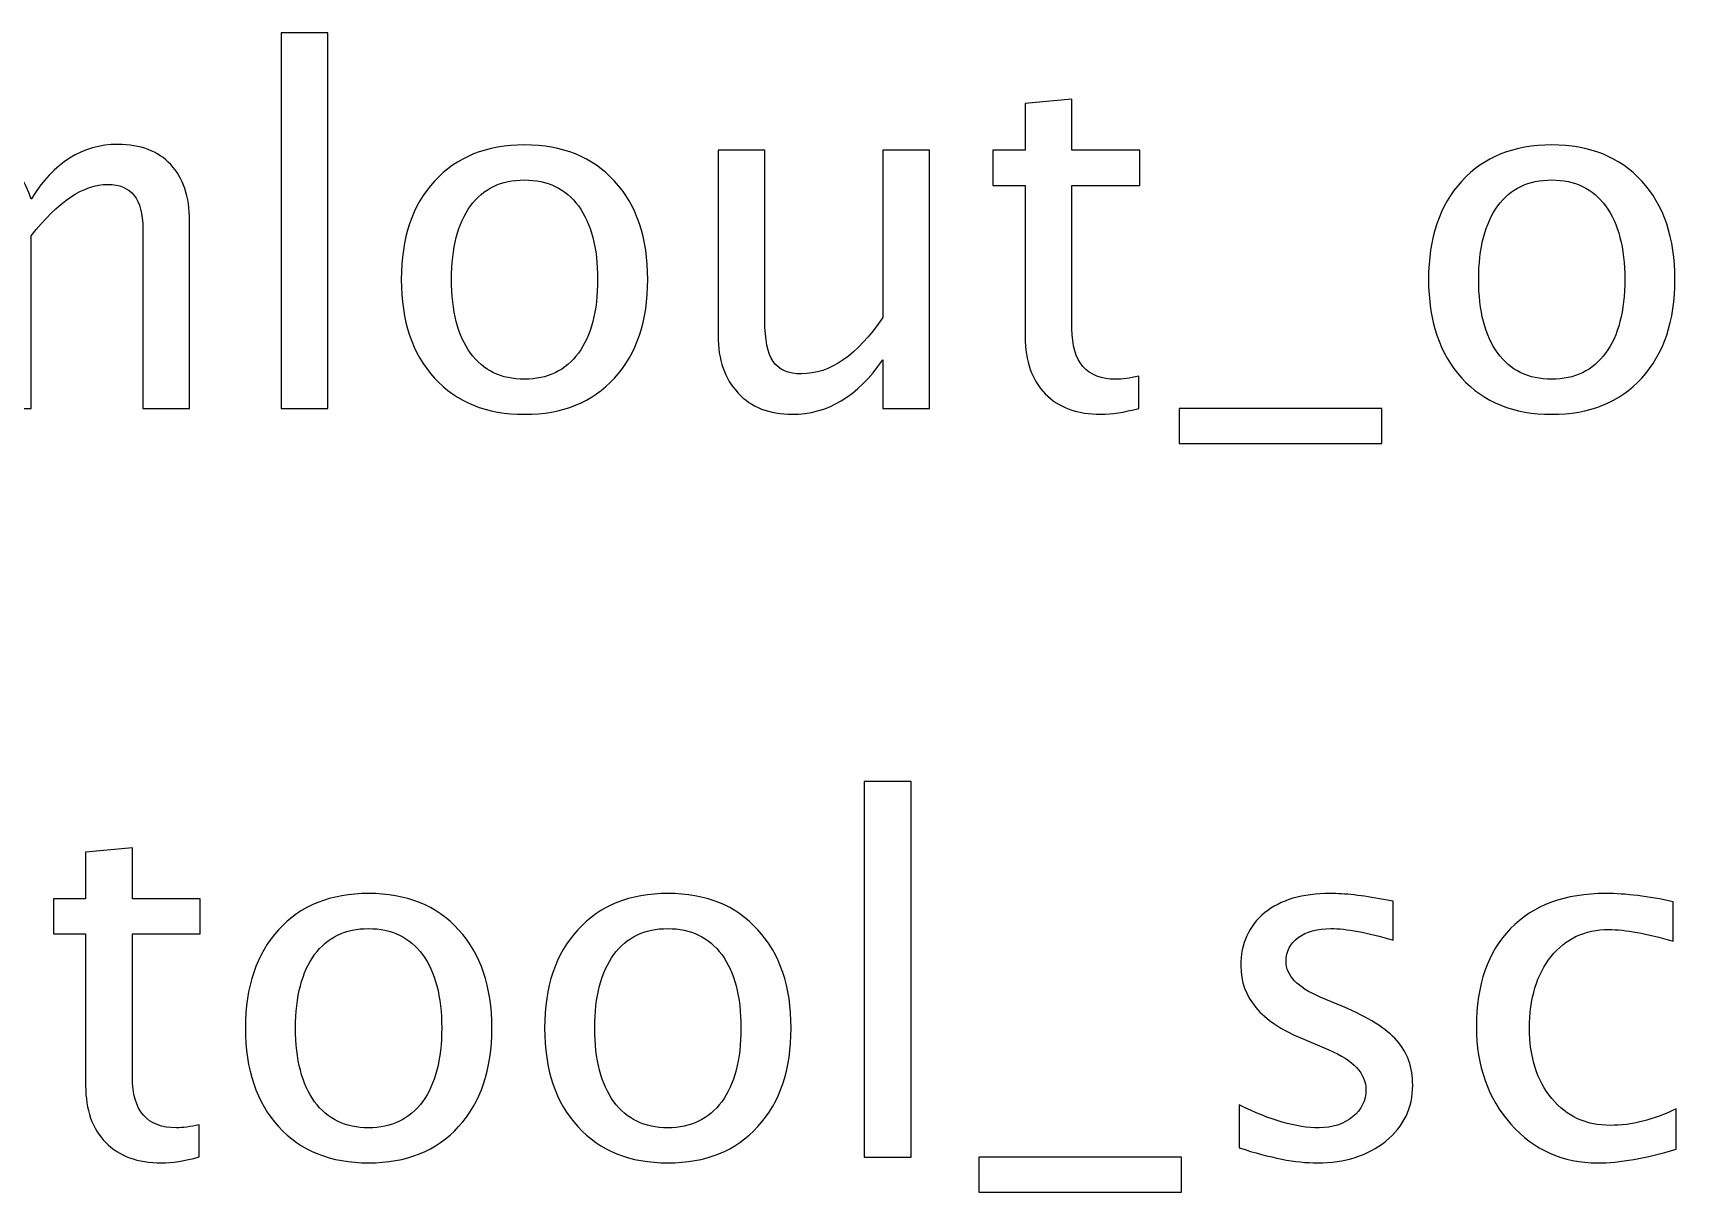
# Model space of a CAD drawing. Header units: centimetres. Extents: x -50 to 50, y -51 to 59.
# Drawn here: x -26.17 to -17.24, y 52.41 to 58.71 of the extents above; entities that cross this region are included whole.
import ezdxf

# ---------------------------------------------------------------- set-up
doc = ezdxf.new("R2010")
doc.units = ezdxf.units.CM
doc.header["$MEASUREMENT"] = 0
doc.layers.add('Layer 1', color=7, linetype='Continuous')

msp = doc.modelspace()

# ---------------------------------------------------------------- linework, layer by layer
at = {"layer": 'Layer 1'}
for points, knots in [([(-24.81916, 56.67044), (-24.81916, 56.67044), (-24.81916, 58.71037), (-24.81916, 58.71037), (-24.81916, 58.71037), (-24.81916, 58.71037), (-24.56516, 58.71037), (-24.56516, 58.71037), (-24.56516, 58.71037), (-24.56516, 58.71037), (-24.56516, 56.67044), (-24.56516, 56.67044), (-24.56516, 56.67044), (-24.56516, 56.67044), (-24.81916, 56.67044), (-24.81916, 56.67044)], [0, 0, 0, 0, 0.2, 0.2, 0.2, 0.2, 0.4, 0.4, 0.4, 0.4, 0.6, 0.6, 0.6, 0.6, 1, 1, 1, 1]), ([(-20.15986, 56.67088), (-20.23835, 56.64927), (-20.3067, 56.63869), (-20.36447, 56.63869), (-20.36447, 56.63869), (-20.49412, 56.63869), (-20.5951, 56.67573), (-20.66742, 56.74981), (-20.66742, 56.74981), (-20.74018, 56.8239), (-20.77634, 56.92664), (-20.77634, 57.0585), (-20.77634, 57.0585), (-20.77634, 57.0585), (-20.77634, 57.88223), (-20.77634, 57.88223), (-20.77634, 57.88223), (-20.77634, 57.88223), (-20.95184, 57.88223), (-20.95184, 57.88223), (-20.95184, 57.88223), (-20.95184, 57.88223), (-20.95184, 58.07273), (-20.95184, 58.07273), (-20.95184, 58.07273), (-20.95184, 58.07273), (-20.77634, 58.07273), (-20.77634, 58.07273), (-20.77634, 58.07273), (-20.77634, 58.07273), (-20.77634, 58.32629), (-20.77634, 58.32629), (-20.77634, 58.32629), (-20.77634, 58.32629), (-20.52234, 58.35054), (-20.52234, 58.35054), (-20.52234, 58.35054), (-20.52234, 58.35054), (-20.52234, 58.07273), (-20.52234, 58.07273), (-20.52234, 58.07273), (-20.52234, 58.07273), (-20.15457, 58.07273), (-20.15457, 58.07273), (-20.15457, 58.07273), (-20.15457, 58.07273), (-20.15457, 57.88223), (-20.15457, 57.88223), (-20.15457, 57.88223), (-20.15457, 57.88223), (-20.52234, 57.88223), (-20.52234, 57.88223), (-20.52234, 57.88223), (-20.52234, 57.88223), (-20.52234, 57.10436), (-20.52234, 57.10436), (-20.52234, 57.10436), (-20.52234, 56.92091), (-20.44252, 56.82919), (-20.28333, 56.82919), (-20.28333, 56.82919), (-20.24938, 56.82919), (-20.20837, 56.83492), (-20.15986, 56.84595), (-20.15986, 56.84595), (-20.15986, 56.84595), (-20.15986, 56.67088), (-20.15986, 56.67088)], [0, 0, 0, 0, 0.0555556, 0.0555556, 0.0555556, 0.0555556, 0.1111111, 0.1111111, 0.1111111, 0.1111111, 0.1666667, 0.1666667, 0.1666667, 0.1666667, 0.2222222, 0.2222222, 0.2222222, 0.2222222, 0.2777778, 0.2777778, 0.2777778, 0.2777778, 0.3333333, 0.3333333, 0.3333333, 0.3333333, 0.3888889, 0.3888889, 0.3888889, 0.3888889, 0.4444444, 0.4444444, 0.4444444, 0.4444444, 0.5, 0.5, 0.5, 0.5, 0.5555556, 0.5555556, 0.5555556, 0.5555556, 0.6111111, 0.6111111, 0.6111111, 0.6111111, 0.6666667, 0.6666667, 0.6666667, 0.6666667, 0.7222222, 0.7222222, 0.7222222, 0.7222222, 0.7777778, 0.7777778, 0.7777778, 0.7777778, 0.8333333, 0.8333333, 0.8333333, 0.8333333, 0.8888889, 0.8888889, 0.8888889, 0.8888889, 1, 1, 1, 1]), ([(-27.28948, 56.67044), (-27.28948, 56.67044), (-27.28948, 58.07273), (-27.28948, 58.07273), (-27.28948, 58.07273), (-27.28948, 58.07273), (-27.03548, 58.07273), (-27.03548, 58.07273), (-27.03548, 58.07273), (-27.03548, 58.07273), (-27.03548, 57.80771), (-27.03548, 57.80771), (-27.03548, 57.80771), (-26.91157, 58.00394), (-26.75282, 58.10183), (-26.55835, 58.10183), (-26.55835, 58.10183), (-26.37094, 58.10183), (-26.2435, 58.00394), (-26.17559, 57.80771), (-26.17559, 57.80771), (-26.0552, 58.0057), (-25.89821, 58.10448), (-25.70551, 58.10448), (-25.70551, 58.10448), (-25.58248, 58.10448), (-25.48679, 58.06832), (-25.41844, 57.99556), (-25.41844, 57.99556), (-25.35009, 57.9228), (-25.31569, 57.82094), (-25.31569, 57.68997), (-25.31569, 57.68997), (-25.31569, 57.68997), (-25.31569, 56.67044), (-25.31569, 56.67044), (-25.31569, 56.67044), (-25.31569, 56.67044), (-25.56969, 56.67044), (-25.56969, 56.67044), (-25.56969, 56.67044), (-25.56969, 56.67044), (-25.56969, 57.64807), (-25.56969, 57.64807), (-25.56969, 57.64807), (-25.56969, 57.80771), (-25.63319, 57.88752), (-25.76019, 57.88752), (-25.76019, 57.88752), (-25.89204, 57.88752), (-26.03051, 57.79448), (-26.17559, 57.60795), (-26.17559, 57.60795), (-26.17559, 57.60795), (-26.17559, 56.67044), (-26.17559, 56.67044), (-26.17559, 56.67044), (-26.17559, 56.67044), (-26.42959, 56.67044), (-26.42959, 56.67044), (-26.42959, 56.67044), (-26.42959, 56.67044), (-26.42959, 57.64896), (-26.42959, 57.64896), (-26.42959, 57.64896), (-26.42959, 57.80991), (-26.49397, 57.89017), (-26.62317, 57.89017), (-26.62317, 57.89017), (-26.75149, 57.89017), (-26.88908, 57.79668), (-27.03548, 57.60927), (-27.03548, 57.60927), (-27.03548, 57.60927), (-27.03548, 56.67044), (-27.03548, 56.67044), (-27.03548, 56.67044), (-27.03548, 56.67044), (-27.28948, 56.67044), (-27.28948, 56.67044)], [0, 0, 0, 0, 0.047619, 0.047619, 0.047619, 0.047619, 0.0952381, 0.0952381, 0.0952381, 0.0952381, 0.1428571, 0.1428571, 0.1428571, 0.1428571, 0.1904762, 0.1904762, 0.1904762, 0.1904762, 0.2380952, 0.2380952, 0.2380952, 0.2380952, 0.2857143, 0.2857143, 0.2857143, 0.2857143, 0.3333333, 0.3333333, 0.3333333, 0.3333333, 0.3809524, 0.3809524, 0.3809524, 0.3809524, 0.4285714, 0.4285714, 0.4285714, 0.4285714, 0.4761905, 0.4761905, 0.4761905, 0.4761905, 0.5238095, 0.5238095, 0.5238095, 0.5238095, 0.5714286, 0.5714286, 0.5714286, 0.5714286, 0.6190476, 0.6190476, 0.6190476, 0.6190476, 0.6666667, 0.6666667, 0.6666667, 0.6666667, 0.7142857, 0.7142857, 0.7142857, 0.7142857, 0.7619048, 0.7619048, 0.7619048, 0.7619048, 0.8095238, 0.8095238, 0.8095238, 0.8095238, 0.8571429, 0.8571429, 0.8571429, 0.8571429, 0.9047619, 0.9047619, 0.9047619, 0.9047619, 1, 1, 1, 1]), ([(-23.49625, 56.63869), (-23.70218, 56.63869), (-23.86534, 56.70439), (-23.98529, 56.8358), (-23.98529, 56.8358), (-24.10567, 56.96721), (-24.16565, 57.14581), (-24.16565, 57.37114), (-24.16565, 57.37114), (-24.16565, 57.59604), (-24.10567, 57.77419), (-23.98529, 57.90516), (-23.98529, 57.90516), (-23.86534, 58.03613), (-23.70218, 58.10183), (-23.49625, 58.10183), (-23.49625, 58.10183), (-23.29032, 58.10183), (-23.12716, 58.03613), (-23.00721, 57.90516), (-23.00721, 57.90516), (-22.88683, 57.77419), (-22.82686, 57.59604), (-22.82686, 57.37114), (-22.82686, 57.37114), (-22.82686, 57.14581), (-22.88683, 56.96721), (-23.00721, 56.8358), (-23.00721, 56.8358), (-23.12716, 56.70439), (-23.29032, 56.63869), (-23.49625, 56.63869)], [0, 0, 0, 0, 0.1111111, 0.1111111, 0.1111111, 0.1111111, 0.2222222, 0.2222222, 0.2222222, 0.2222222, 0.3333333, 0.3333333, 0.3333333, 0.3333333, 0.4444444, 0.4444444, 0.4444444, 0.4444444, 0.5555556, 0.5555556, 0.5555556, 0.5555556, 0.6666667, 0.6666667, 0.6666667, 0.6666667, 0.7777778, 0.7777778, 0.7777778, 0.7777778, 1, 1, 1, 1]), ([(-21.55068, 56.67044), (-21.55068, 56.67044), (-21.55068, 56.93414), (-21.55068, 56.93414), (-21.55068, 56.93414), (-21.68606, 56.73703), (-21.85055, 56.63869), (-22.04369, 56.63869), (-22.04369, 56.63869), (-22.16628, 56.63869), (-22.26374, 56.67705), (-22.33606, 56.75422), (-22.33606, 56.75422), (-22.40882, 56.83139), (-22.44498, 56.93502), (-22.44498, 57.06599), (-22.44498, 57.06599), (-22.44498, 57.06599), (-22.44498, 58.07273), (-22.44498, 58.07273), (-22.44498, 58.07273), (-22.44498, 58.07273), (-22.19098, 58.07273), (-22.19098, 58.07273), (-22.19098, 58.07273), (-22.19098, 58.07273), (-22.19098, 57.14889), (-22.19098, 57.14889), (-22.19098, 57.14889), (-22.19098, 57.0435), (-22.17554, 56.96898), (-22.14511, 56.92488), (-22.14511, 56.92488), (-22.11425, 56.88034), (-22.06309, 56.85829), (-21.99122, 56.85829), (-21.99122, 56.85829), (-21.83599, 56.85829), (-21.68871, 56.96016), (-21.55068, 57.16433), (-21.55068, 57.16433), (-21.55068, 57.16433), (-21.55068, 58.07273), (-21.55068, 58.07273), (-21.55068, 58.07273), (-21.55068, 58.07273), (-21.29669, 58.07273), (-21.29669, 58.07273), (-21.29669, 58.07273), (-21.29669, 58.07273), (-21.29669, 56.67044), (-21.29669, 56.67044), (-21.29669, 56.67044), (-21.29669, 56.67044), (-21.55068, 56.67044), (-21.55068, 56.67044)], [0, 0, 0, 0, 0.0666667, 0.0666667, 0.0666667, 0.0666667, 0.1333333, 0.1333333, 0.1333333, 0.1333333, 0.2, 0.2, 0.2, 0.2, 0.2666667, 0.2666667, 0.2666667, 0.2666667, 0.3333333, 0.3333333, 0.3333333, 0.3333333, 0.4, 0.4, 0.4, 0.4, 0.4666667, 0.4666667, 0.4666667, 0.4666667, 0.5333333, 0.5333333, 0.5333333, 0.5333333, 0.6, 0.6, 0.6, 0.6, 0.6666667, 0.6666667, 0.6666667, 0.6666667, 0.7333333, 0.7333333, 0.7333333, 0.7333333, 0.8, 0.8, 0.8, 0.8, 0.8666667, 0.8666667, 0.8666667, 0.8666667, 1, 1, 1, 1]), ([(-17.9162, 56.63869), (-18.12213, 56.63869), (-18.28529, 56.70439), (-18.40524, 56.8358), (-18.40524, 56.8358), (-18.52562, 56.96721), (-18.5856, 57.14581), (-18.5856, 57.37114), (-18.5856, 57.37114), (-18.5856, 57.59604), (-18.52562, 57.77419), (-18.40524, 57.90516), (-18.40524, 57.90516), (-18.28529, 58.03613), (-18.12213, 58.10183), (-17.9162, 58.10183), (-17.9162, 58.10183), (-17.71027, 58.10183), (-17.54711, 58.03613), (-17.42716, 57.90516), (-17.42716, 57.90516), (-17.30678, 57.77419), (-17.24681, 57.59604), (-17.24681, 57.37114), (-17.24681, 57.37114), (-17.24681, 57.14581), (-17.30678, 56.96721), (-17.42716, 56.8358), (-17.42716, 56.8358), (-17.54711, 56.70439), (-17.71027, 56.63869), (-17.9162, 56.63869)], [0, 0, 0, 0, 0.1111111, 0.1111111, 0.1111111, 0.1111111, 0.2222222, 0.2222222, 0.2222222, 0.2222222, 0.3333333, 0.3333333, 0.3333333, 0.3333333, 0.4444444, 0.4444444, 0.4444444, 0.4444444, 0.5555556, 0.5555556, 0.5555556, 0.5555556, 0.6666667, 0.6666667, 0.6666667, 0.6666667, 0.7777778, 0.7777778, 0.7777778, 0.7777778, 1, 1, 1, 1]), ([(-23.49669, 56.82919), (-23.37101, 56.82919), (-23.27312, 56.87637), (-23.20345, 56.97118), (-23.20345, 56.97118), (-23.13421, 57.06555), (-23.09938, 57.19917), (-23.09938, 57.37114), (-23.09938, 57.37114), (-23.09938, 57.54268), (-23.13421, 57.67586), (-23.20345, 57.77022), (-23.20345, 57.77022), (-23.27312, 57.86415), (-23.37101, 57.91133), (-23.49669, 57.91133), (-23.49669, 57.91133), (-23.62281, 57.91133), (-23.7207, 57.86415), (-23.7895, 57.77022), (-23.7895, 57.77022), (-23.85873, 57.67586), (-23.89312, 57.54268), (-23.89312, 57.37114), (-23.89312, 57.37114), (-23.89312, 57.19917), (-23.85873, 57.06555), (-23.7895, 56.97118), (-23.7895, 56.97118), (-23.7207, 56.87637), (-23.62281, 56.82919), (-23.49669, 56.82919)], [0, 0, 0, 0, 0.1111111, 0.1111111, 0.1111111, 0.1111111, 0.2222222, 0.2222222, 0.2222222, 0.2222222, 0.3333333, 0.3333333, 0.3333333, 0.3333333, 0.4444444, 0.4444444, 0.4444444, 0.4444444, 0.5555556, 0.5555556, 0.5555556, 0.5555556, 0.6666667, 0.6666667, 0.6666667, 0.6666667, 0.7777778, 0.7777778, 0.7777778, 0.7777778, 1, 1, 1, 1]), ([(-17.91664, 56.82919), (-17.79096, 56.82919), (-17.69307, 56.87637), (-17.6234, 56.97118), (-17.6234, 56.97118), (-17.55416, 57.06555), (-17.51933, 57.19917), (-17.51933, 57.37114), (-17.51933, 57.37114), (-17.51933, 57.54268), (-17.55416, 57.67586), (-17.6234, 57.77022), (-17.6234, 57.77022), (-17.69307, 57.86415), (-17.79096, 57.91133), (-17.91664, 57.91133), (-17.91664, 57.91133), (-18.04276, 57.91133), (-18.14065, 57.86415), (-18.20945, 57.77022), (-18.20945, 57.77022), (-18.27868, 57.67586), (-18.31307, 57.54268), (-18.31307, 57.37114), (-18.31307, 57.37114), (-18.31307, 57.19917), (-18.27868, 57.06555), (-18.20945, 56.97118), (-18.20945, 56.97118), (-18.14065, 56.87637), (-18.04276, 56.82919), (-17.91664, 56.82919)], [0, 0, 0, 0, 0.1111111, 0.1111111, 0.1111111, 0.1111111, 0.2222222, 0.2222222, 0.2222222, 0.2222222, 0.3333333, 0.3333333, 0.3333333, 0.3333333, 0.4444444, 0.4444444, 0.4444444, 0.4444444, 0.5555556, 0.5555556, 0.5555556, 0.5555556, 0.6666667, 0.6666667, 0.6666667, 0.6666667, 0.7777778, 0.7777778, 0.7777778, 0.7777778, 1, 1, 1, 1]), ([(-19.94026, 56.47994), (-19.94026, 56.47994), (-19.94026, 56.67044), (-19.94026, 56.67044), (-19.94026, 56.67044), (-19.94026, 56.67044), (-18.83959, 56.67044), (-18.83959, 56.67044), (-18.83959, 56.67044), (-18.83959, 56.67044), (-18.83959, 56.47994), (-18.83959, 56.47994), (-18.83959, 56.47994), (-18.83959, 56.47994), (-19.94026, 56.47994), (-19.94026, 56.47994)], [0, 0, 0, 0, 0.2, 0.2, 0.2, 0.2, 0.4, 0.4, 0.4, 0.4, 0.6, 0.6, 0.6, 0.6, 1, 1, 1, 1]), ([(-21.65057, 52.60468), (-21.65057, 52.60468), (-21.65057, 54.64461), (-21.65057, 54.64461), (-21.65057, 54.64461), (-21.65057, 54.64461), (-21.39657, 54.64461), (-21.39657, 54.64461), (-21.39657, 54.64461), (-21.39657, 54.64461), (-21.39657, 52.60468), (-21.39657, 52.60468), (-21.39657, 52.60468), (-21.39657, 52.60468), (-21.65057, 52.60468), (-21.65057, 52.60468)], [0, 0, 0, 0, 0.2, 0.2, 0.2, 0.2, 0.4, 0.4, 0.4, 0.4, 0.6, 0.6, 0.6, 0.6, 1, 1, 1, 1]), ([(-25.26389, 52.60512), (-25.34238, 52.58351), (-25.41073, 52.57293), (-25.4685, 52.57293), (-25.4685, 52.57293), (-25.59815, 52.57293), (-25.69913, 52.60997), (-25.77145, 52.68405), (-25.77145, 52.68405), (-25.84421, 52.75814), (-25.88037, 52.86088), (-25.88037, 52.99274), (-25.88037, 52.99274), (-25.88037, 52.99274), (-25.88037, 53.81647), (-25.88037, 53.81647), (-25.88037, 53.81647), (-25.88037, 53.81647), (-26.05587, 53.81647), (-26.05587, 53.81647), (-26.05587, 53.81647), (-26.05587, 53.81647), (-26.05587, 54.00697), (-26.05587, 54.00697), (-26.05587, 54.00697), (-26.05587, 54.00697), (-25.88037, 54.00697), (-25.88037, 54.00697), (-25.88037, 54.00697), (-25.88037, 54.00697), (-25.88037, 54.26053), (-25.88037, 54.26053), (-25.88037, 54.26053), (-25.88037, 54.26053), (-25.62637, 54.28478), (-25.62637, 54.28478), (-25.62637, 54.28478), (-25.62637, 54.28478), (-25.62637, 54.00697), (-25.62637, 54.00697), (-25.62637, 54.00697), (-25.62637, 54.00697), (-25.2586, 54.00697), (-25.2586, 54.00697), (-25.2586, 54.00697), (-25.2586, 54.00697), (-25.2586, 53.81647), (-25.2586, 53.81647), (-25.2586, 53.81647), (-25.2586, 53.81647), (-25.62637, 53.81647), (-25.62637, 53.81647), (-25.62637, 53.81647), (-25.62637, 53.81647), (-25.62637, 53.0386), (-25.62637, 53.0386), (-25.62637, 53.0386), (-25.62637, 52.85515), (-25.54655, 52.76343), (-25.38736, 52.76343), (-25.38736, 52.76343), (-25.35341, 52.76343), (-25.3124, 52.76916), (-25.26389, 52.78019), (-25.26389, 52.78019), (-25.26389, 52.78019), (-25.26389, 52.60512), (-25.26389, 52.60512)], [0, 0, 0, 0, 0.0555556, 0.0555556, 0.0555556, 0.0555556, 0.1111111, 0.1111111, 0.1111111, 0.1111111, 0.1666667, 0.1666667, 0.1666667, 0.1666667, 0.2222222, 0.2222222, 0.2222222, 0.2222222, 0.2777778, 0.2777778, 0.2777778, 0.2777778, 0.3333333, 0.3333333, 0.3333333, 0.3333333, 0.3888889, 0.3888889, 0.3888889, 0.3888889, 0.4444444, 0.4444444, 0.4444444, 0.4444444, 0.5, 0.5, 0.5, 0.5, 0.5555556, 0.5555556, 0.5555556, 0.5555556, 0.6111111, 0.6111111, 0.6111111, 0.6111111, 0.6666667, 0.6666667, 0.6666667, 0.6666667, 0.7222222, 0.7222222, 0.7222222, 0.7222222, 0.7777778, 0.7777778, 0.7777778, 0.7777778, 0.8333333, 0.8333333, 0.8333333, 0.8333333, 0.8888889, 0.8888889, 0.8888889, 0.8888889, 1, 1, 1, 1]), ([(-24.34314, 52.57293), (-24.54907, 52.57293), (-24.71223, 52.63863), (-24.83218, 52.77004), (-24.83218, 52.77004), (-24.95256, 52.90145), (-25.01254, 53.08005), (-25.01254, 53.30538), (-25.01254, 53.30538), (-25.01254, 53.53028), (-24.95256, 53.70843), (-24.83218, 53.8394), (-24.83218, 53.8394), (-24.71223, 53.97037), (-24.54907, 54.03607), (-24.34314, 54.03607), (-24.34314, 54.03607), (-24.13721, 54.03607), (-23.97405, 53.97037), (-23.8541, 53.8394), (-23.8541, 53.8394), (-23.73372, 53.70843), (-23.67375, 53.53028), (-23.67375, 53.30538), (-23.67375, 53.30538), (-23.67375, 53.08005), (-23.73372, 52.90145), (-23.8541, 52.77004), (-23.8541, 52.77004), (-23.97405, 52.63863), (-24.13721, 52.57293), (-24.34314, 52.57293)], [0, 0, 0, 0, 0.1111111, 0.1111111, 0.1111111, 0.1111111, 0.2222222, 0.2222222, 0.2222222, 0.2222222, 0.3333333, 0.3333333, 0.3333333, 0.3333333, 0.4444444, 0.4444444, 0.4444444, 0.4444444, 0.5555556, 0.5555556, 0.5555556, 0.5555556, 0.6666667, 0.6666667, 0.6666667, 0.6666667, 0.7777778, 0.7777778, 0.7777778, 0.7777778, 1, 1, 1, 1]), ([(-22.71772, 52.57293), (-22.92365, 52.57293), (-23.08681, 52.63863), (-23.20676, 52.77004), (-23.20676, 52.77004), (-23.32714, 52.90145), (-23.38712, 53.08005), (-23.38712, 53.30538), (-23.38712, 53.30538), (-23.38712, 53.53028), (-23.32714, 53.70843), (-23.20676, 53.8394), (-23.20676, 53.8394), (-23.08681, 53.97037), (-22.92365, 54.03607), (-22.71772, 54.03607), (-22.71772, 54.03607), (-22.51179, 54.03607), (-22.34863, 53.97037), (-22.22868, 53.8394), (-22.22868, 53.8394), (-22.1083, 53.70843), (-22.04833, 53.53028), (-22.04833, 53.30538), (-22.04833, 53.30538), (-22.04833, 53.08005), (-22.1083, 52.90145), (-22.22868, 52.77004), (-22.22868, 52.77004), (-22.34863, 52.63863), (-22.51179, 52.57293), (-22.71772, 52.57293)], [0, 0, 0, 0, 0.1111111, 0.1111111, 0.1111111, 0.1111111, 0.2222222, 0.2222222, 0.2222222, 0.2222222, 0.3333333, 0.3333333, 0.3333333, 0.3333333, 0.4444444, 0.4444444, 0.4444444, 0.4444444, 0.5555556, 0.5555556, 0.5555556, 0.5555556, 0.6666667, 0.6666667, 0.6666667, 0.6666667, 0.7777778, 0.7777778, 0.7777778, 0.7777778, 1, 1, 1, 1]), ([(-19.61329, 52.65495), (-19.61329, 52.65495), (-19.61329, 52.88778), (-19.61329, 52.88778), (-19.61329, 52.88778), (-19.44704, 52.80488), (-19.30285, 52.76343), (-19.17982, 52.76343), (-19.17982, 52.76343), (-19.10661, 52.76343), (-19.04576, 52.78327), (-18.99769, 52.82296), (-18.99769, 52.82296), (-18.94963, 52.86221), (-18.92538, 52.9116), (-18.92538, 52.97113), (-18.92538, 52.97113), (-18.92538, 53.058), (-18.99284, 53.12988), (-19.12778, 53.18676), (-19.12778, 53.18676), (-19.12778, 53.18676), (-19.27639, 53.24982), (-19.27639, 53.24982), (-19.27639, 53.24982), (-19.49555, 53.34066), (-19.60535, 53.47207), (-19.60535, 53.64273), (-19.60535, 53.64273), (-19.60535, 53.76488), (-19.56214, 53.86101), (-19.47571, 53.93112), (-19.47571, 53.93112), (-19.38928, 54.00124), (-19.27066, 54.03607), (-19.12028, 54.03607), (-19.12028, 54.03607), (-19.04223, 54.03607), (-18.94522, 54.02549), (-18.83013, 54.00388), (-18.83013, 54.00388), (-18.83013, 54.00388), (-18.77721, 53.99374), (-18.77721, 53.99374), (-18.77721, 53.99374), (-18.77721, 53.99374), (-18.77721, 53.78207), (-18.77721, 53.78207), (-18.77721, 53.78207), (-18.91876, 53.82441), (-19.03165, 53.84557), (-19.11588, 53.84557), (-19.11588, 53.84557), (-19.18996, 53.84557), (-19.24861, 53.82926), (-19.29315, 53.79707), (-19.29315, 53.79707), (-19.33724, 53.76488), (-19.35929, 53.72166), (-19.35929, 53.66742), (-19.35929, 53.66742), (-19.35929, 53.59113), (-19.29756, 53.52631), (-19.17364, 53.47384), (-19.17364, 53.47384), (-19.17364, 53.47384), (-19.05149, 53.42224), (-19.05149, 53.42224), (-19.05149, 53.42224), (-18.91303, 53.36403), (-18.81513, 53.3023), (-18.75781, 53.23747), (-18.75781, 53.23747), (-18.70004, 53.17265), (-18.67138, 53.09151), (-18.67138, 52.9945), (-18.67138, 52.9945), (-18.67138, 52.87147), (-18.71988, 52.77049), (-18.81734, 52.69155), (-18.81734, 52.69155), (-18.91435, 52.61262), (-19.03871, 52.57293), (-19.18996, 52.57293), (-19.18996, 52.57293), (-19.30637, 52.57293), (-19.44704, 52.60027), (-19.61329, 52.65495)], [0, 0, 0, 0, 0.0434783, 0.0434783, 0.0434783, 0.0434783, 0.0869565, 0.0869565, 0.0869565, 0.0869565, 0.1304348, 0.1304348, 0.1304348, 0.1304348, 0.173913, 0.173913, 0.173913, 0.173913, 0.2173913, 0.2173913, 0.2173913, 0.2173913, 0.2608696, 0.2608696, 0.2608696, 0.2608696, 0.3043478, 0.3043478, 0.3043478, 0.3043478, 0.3478261, 0.3478261, 0.3478261, 0.3478261, 0.3913043, 0.3913043, 0.3913043, 0.3913043, 0.4347826, 0.4347826, 0.4347826, 0.4347826, 0.4782609, 0.4782609, 0.4782609, 0.4782609, 0.5217391, 0.5217391, 0.5217391, 0.5217391, 0.5652174, 0.5652174, 0.5652174, 0.5652174, 0.6086957, 0.6086957, 0.6086957, 0.6086957, 0.6521739, 0.6521739, 0.6521739, 0.6521739, 0.6956522, 0.6956522, 0.6956522, 0.6956522, 0.7391304, 0.7391304, 0.7391304, 0.7391304, 0.7826087, 0.7826087, 0.7826087, 0.7826087, 0.826087, 0.826087, 0.826087, 0.826087, 0.8695652, 0.8695652, 0.8695652, 0.8695652, 0.9130435, 0.9130435, 0.9130435, 0.9130435, 1, 1, 1, 1]), ([(-17.24042, 52.64701), (-17.40491, 52.59762), (-17.5469, 52.57293), (-17.6664, 52.57293), (-17.6664, 52.57293), (-17.85602, 52.57293), (-18.01301, 52.64304), (-18.1378, 52.78283), (-18.1378, 52.78283), (-18.2626, 52.92306), (-18.32522, 53.09989), (-18.32522, 53.31288), (-18.32522, 53.31288), (-18.32522, 53.54042), (-18.26348, 53.71813), (-18.14001, 53.84513), (-18.14001, 53.84513), (-18.01654, 53.97257), (-17.84412, 54.03607), (-17.62275, 54.03607), (-17.62275, 54.03607), (-17.51383, 54.03607), (-17.39124, 54.02108), (-17.2563, 53.99109), (-17.2563, 53.99109), (-17.2563, 53.99109), (-17.2563, 53.77678), (-17.2563, 53.77678), (-17.2563, 53.77678), (-17.39962, 53.81912), (-17.51647, 53.84028), (-17.60643, 53.84028), (-17.60643, 53.84028), (-17.73696, 53.84028), (-17.84147, 53.79133), (-17.91952, 53.69388), (-17.91952, 53.69388), (-17.99757, 53.59643), (-18.03682, 53.46634), (-18.03682, 53.30406), (-18.03682, 53.30406), (-18.03682, 53.14663), (-17.99625, 53.01963), (-17.91555, 52.92218), (-17.91555, 52.92218), (-17.83485, 52.82517), (-17.72946, 52.77666), (-17.59849, 52.77666), (-17.59849, 52.77666), (-17.48252, 52.77666), (-17.36346, 52.80665), (-17.24042, 52.86662), (-17.24042, 52.86662), (-17.24042, 52.86662), (-17.24042, 52.64701), (-17.24042, 52.64701)], [0, 0, 0, 0, 0.0666667, 0.0666667, 0.0666667, 0.0666667, 0.1333333, 0.1333333, 0.1333333, 0.1333333, 0.2, 0.2, 0.2, 0.2, 0.2666667, 0.2666667, 0.2666667, 0.2666667, 0.3333333, 0.3333333, 0.3333333, 0.3333333, 0.4, 0.4, 0.4, 0.4, 0.4666667, 0.4666667, 0.4666667, 0.4666667, 0.5333333, 0.5333333, 0.5333333, 0.5333333, 0.6, 0.6, 0.6, 0.6, 0.6666667, 0.6666667, 0.6666667, 0.6666667, 0.7333333, 0.7333333, 0.7333333, 0.7333333, 0.8, 0.8, 0.8, 0.8, 0.8666667, 0.8666667, 0.8666667, 0.8666667, 1, 1, 1, 1]), ([(-24.34358, 52.76343), (-24.2179, 52.76343), (-24.12001, 52.81061), (-24.05034, 52.90542), (-24.05034, 52.90542), (-23.9811, 52.99979), (-23.94627, 53.13341), (-23.94627, 53.30538), (-23.94627, 53.30538), (-23.94627, 53.47692), (-23.9811, 53.6101), (-24.05034, 53.70446), (-24.05034, 53.70446), (-24.12001, 53.79839), (-24.2179, 53.84557), (-24.34358, 53.84557), (-24.34358, 53.84557), (-24.4697, 53.84557), (-24.56759, 53.79839), (-24.63639, 53.70446), (-24.63639, 53.70446), (-24.70562, 53.6101), (-24.74001, 53.47692), (-24.74001, 53.30538), (-24.74001, 53.30538), (-24.74001, 53.13341), (-24.70562, 52.99979), (-24.63639, 52.90542), (-24.63639, 52.90542), (-24.56759, 52.81061), (-24.4697, 52.76343), (-24.34358, 52.76343)], [0, 0, 0, 0, 0.1111111, 0.1111111, 0.1111111, 0.1111111, 0.2222222, 0.2222222, 0.2222222, 0.2222222, 0.3333333, 0.3333333, 0.3333333, 0.3333333, 0.4444444, 0.4444444, 0.4444444, 0.4444444, 0.5555556, 0.5555556, 0.5555556, 0.5555556, 0.6666667, 0.6666667, 0.6666667, 0.6666667, 0.7777778, 0.7777778, 0.7777778, 0.7777778, 1, 1, 1, 1]), ([(-22.71816, 52.76343), (-22.59248, 52.76343), (-22.49459, 52.81061), (-22.42492, 52.90542), (-22.42492, 52.90542), (-22.35568, 52.99979), (-22.32085, 53.13341), (-22.32085, 53.30538), (-22.32085, 53.30538), (-22.32085, 53.47692), (-22.35568, 53.6101), (-22.42492, 53.70446), (-22.42492, 53.70446), (-22.49459, 53.79839), (-22.59248, 53.84557), (-22.71816, 53.84557), (-22.71816, 53.84557), (-22.84428, 53.84557), (-22.94217, 53.79839), (-23.01097, 53.70446), (-23.01097, 53.70446), (-23.0802, 53.6101), (-23.11459, 53.47692), (-23.11459, 53.30538), (-23.11459, 53.30538), (-23.11459, 53.13341), (-23.0802, 52.99979), (-23.01097, 52.90542), (-23.01097, 52.90542), (-22.94217, 52.81061), (-22.84428, 52.76343), (-22.71816, 52.76343)], [0, 0, 0, 0, 0.1111111, 0.1111111, 0.1111111, 0.1111111, 0.2222222, 0.2222222, 0.2222222, 0.2222222, 0.3333333, 0.3333333, 0.3333333, 0.3333333, 0.4444444, 0.4444444, 0.4444444, 0.4444444, 0.5555556, 0.5555556, 0.5555556, 0.5555556, 0.6666667, 0.6666667, 0.6666667, 0.6666667, 0.7777778, 0.7777778, 0.7777778, 0.7777778, 1, 1, 1, 1]), ([(-21.02881, 52.41418), (-21.02881, 52.41418), (-21.02881, 52.60468), (-21.02881, 52.60468), (-21.02881, 52.60468), (-21.02881, 52.60468), (-19.92814, 52.60468), (-19.92814, 52.60468), (-19.92814, 52.60468), (-19.92814, 52.60468), (-19.92814, 52.41418), (-19.92814, 52.41418), (-19.92814, 52.41418), (-19.92814, 52.41418), (-21.02881, 52.41418), (-21.02881, 52.41418)], [0, 0, 0, 0, 0.2, 0.2, 0.2, 0.2, 0.4, 0.4, 0.4, 0.4, 0.6, 0.6, 0.6, 0.6, 1, 1, 1, 1])]:
    msp.add_open_spline(points, degree=3, knots=knots, dxfattribs=at)

doc.saveas('drawing.dxf')
